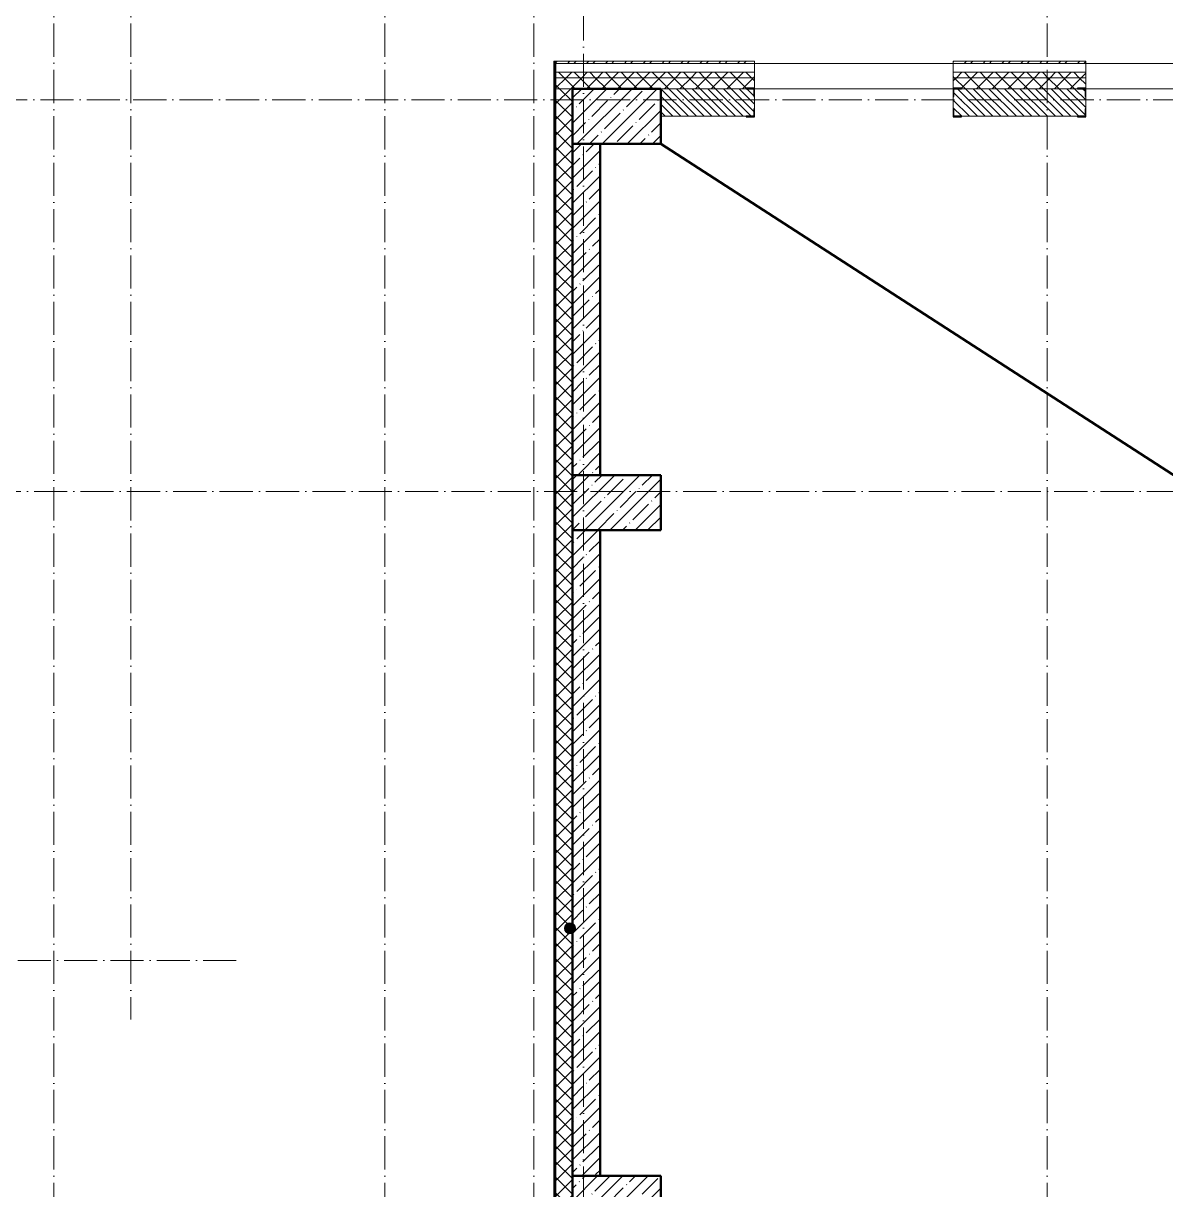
# Model space of a CAD drawing. Header units: millimetres. Extents: x 35697 to 388678, y -91946 to 171347.
# Drawn here: x 328996 to 339346, y -11157 to -589 of the extents above; entities that cross this region are included whole.
import ezdxf

# ---------------------------------------------------------------- set-up
doc = ezdxf.new("R2010")
doc.units = ezdxf.units.MM
doc.linetypes.add('50_200_ШТРИХ_1Т_ш5_п1_п1_', pattern=[700, 500, -100, 0, -100])
for name, color, linetype, lineweight in [('A-DETL-____-OTLN-1', 7, 'Continuous', 50), ('A-GENM-____-MCUT', 7, 'Continuous', 25), ('A-GENM-____-OTLN-1', 7, 'Continuous', 25), ('A-WALL-____-MCUT', 7, 'Continuous', 13), ('A-WALL-____-MCUT-1', 7, 'Continuous', 9), ('A-WALL-____-MCUT-2', 7, 'Continuous', 50), ('A-WALL-____-OTLN', 7, 'Continuous', 9), ('A-WALL-____-PATT-1', 7, 'Continuous', 9), ('A-WALL-FNSH-MCUT-1', 7, 'Continuous', 9), ('G-____-____-TEXT', 7, 'Continuous', 9), ('S-COLS-____-MCUT', 7, 'Continuous', 50), ('S-COLS-____-OTLN', 7, 'Continuous', 9), ('S-GRID-____-OTLN-1', 7, '50_200_ШТРИХ_1Т_ш5_п1_п1_', 9), ('стяжа', 7, 'Continuous', 30)]:
    doc.layers.add(name, color=color, linetype=linetype, lineweight=lineweight)
pattern_1 = [(45, (283770.71, -86863.46), (-70.71068, 70.71068), []), (135, (283770.71, -86863.46), (-70.71068, -70.71068), [])]
pattern_2 = [(45, (283770.7, -86863.46), (-114.04925, 114.04925), []), (45, (283884.76, -86863.46), (-114.04925, 114.04925), [201.612, -40.322, 3.353, -36.97])]
pattern_3 = [(45, (283770.71, -86863.46), (-85.53659, 85.53659), []), (45, (283827.73, -86863.46), (-85.53659, 85.53659), [])]

# ---------------------------------------------------------------- blocks, each defined once
blk = doc.blocks.new('BSC_Колонна _Прямоугольная - 500х800-V12-АР1_План отверстий 3 этажа в осях 1-64_Ю-ЯЯ')
at = {"layer": 'S-COLS-____-OTLN'}
h = blk.add_hatch(dxfattribs=at)
h.set_pattern_fill('FP_18', color=256, style=0, pattern_type=2)
h.set_pattern_definition([(315, (-85431.04, 50600), (114.04925, 114.04925), []), (315, (-85431.04, 50485.95), (114.04925, 114.04925), [201.613, -40.323, 3.353, -36.97])])
h.paths.add_polyline_path([(-250, 400), (-250, -400), (250, -400), (250, 400)], flags=0)
at = {"layer": 'S-COLS-____-MCUT'}
for p, q in [((250, 400), (-250, 400)), ((-250, 400), (-250, -400)), ((250, -400), (250, 400)), ((-250, -400), (250, -400))]:
    blk.add_line(p, q, dxfattribs=at)
blk = doc.blocks.new('BSC_Колонна _Прямоугольная - 500х800-V75-АР1_План отверстий 3 этажа в осях 1-64_Ю-ЯЯ')
at = {"layer": 'S-COLS-____-OTLN'}
h = blk.add_hatch(dxfattribs=at)
h.set_pattern_fill('FP_84', color=256, style=0, pattern_type=2)
h.set_pattern_definition([(315, (-81931.04, 50600), (114.04925, 114.04925), []), (315, (-81931.04, 50485.95), (114.04925, 114.04925), [201.613, -40.323, 3.353, -36.97])])
h.paths.add_polyline_path([(-250, -400), (250, -400), (250, 400), (-250, 400)], flags=0)
at = {"layer": 'S-COLS-____-MCUT'}
for p, q in [((250, 400), (-250, 400)), ((-250, 400), (-250, -400)), ((250, -400), (250, 400)), ((-250, -400), (250, -400))]:
    blk.add_line(p, q, dxfattribs=at)
blk = doc.blocks.new('BSC_Колонна _Прямоугольная - 500х800-V76-АР1_План отверстий 3 этажа в осях 1-64_Ю-ЯЯ')
at = {"layer": 'S-COLS-____-OTLN'}
h = blk.add_hatch(dxfattribs=at)
h.set_pattern_fill('FP_85', color=256, style=0, pattern_type=2)
h.set_pattern_definition([(315, (-75581.04, 50600), (114.04925, 114.04925), []), (315, (-75581.04, 50485.95), (114.04925, 114.04925), [201.613, -40.323, 3.353, -36.97])])
h.paths.add_polyline_path([(-250, -400), (250, -400), (250, 400), (-250, 400)], flags=0)
at = {"layer": 'S-COLS-____-MCUT'}
for p, q in [((250, 400), (-250, 400)), ((-250, 400), (-250, -400)), ((250, -400), (250, 400)), ((-250, -400), (250, -400))]:
    blk.add_line(p, q, dxfattribs=at)
blk = doc.blocks.new('Фахверк_СКБ_Уголок - 250_2160-27509414-АР1_План отверстий 3 этажа в осях 1-64_Ю-ЯЯ')
at = {"layer": 'A-GENM-____-MCUT'}
for p, q in [((200, 181), (125, 181)), ((125, 181), (125, 106)), ((125, 106), (131, 106)), ((131, 106), (131, 175)), ((131, 175), (200, 175)), ((200, 175), (200, 181)), ((131, -6), (125, -6)), ((125, -6), (125, -81)), ((125, -81), (200, -81)), ((131, -75), (131, -6)), ((200, -75), (131, -75)), ((200, -81), (200, -75))]:
    blk.add_line(p, q, dxfattribs=at)
blk = doc.blocks.new('3эт')
at = {"layer": 'S-GRID-____-OTLN-1', "color": 251, "ltscale": 0.6, "true_color": 0x636466}
for p, q in [((329270.7, 4029.4), (329270.7, -33971.9)), ((329970.7, 4029.4), (329970.7, -9616.1)), ((332270.7, 4029.4), (332270.7, -33971.9)), ((333620.7, 4029.4), (333620.7, -20188)), ((338270.7, 4029.4), (338270.7, -33971.9)), ((334070.7, 3756), (334070.7, -20188)), ((387845.1, -1282.4), (279101.9, -1282.4)), ((279101.9, -4832.4), (387845.1, -4832.4)), ((330925.3, -9082.4), (279101.9, -9082.4))]:
    blk.add_line(p, q, dxfattribs=at)

msp = doc.modelspace()

# ---------------------------------------------------------------- hatches: boundary and pattern name
at = {"layer": 'A-WALL-____-PATT-1'}
h = msp.add_hatch(dxfattribs=at)
h.set_pattern_fill('FP_6', color=256, style=0, pattern_type=2)
h.set_pattern_definition(pattern_3)
h.paths.add_polyline_path([(333936, -952), (333936, -932), (333802, -932), (333802, -952)], flags=0)
h = msp.add_hatch(dxfattribs=at)
h.set_pattern_fill('FP_6', color=256, style=0, pattern_type=2)
h.set_pattern_definition(pattern_3)
h.paths.add_polyline_path([(358486, -952), (358486, -932), (355471, -932), (355471, -952), (357990, -952)], flags=0)
h.paths.add_polyline_path([(352471, -952), (353671, -952), (353671, -932), (352471, -932)], flags=0)
h.paths.add_polyline_path([(347671, -952), (347671, -932), (346421, -932), (346421, -952), (347385, -952)], flags=0)
h.paths.add_polyline_path([(349471, -952), (350671, -952), (350671, -932), (349471, -932)], flags=0)
h.paths.add_polyline_path([(344621, -952), (344621, -932), (343421, -932), (343421, -952), (343850, -952)], flags=0)
h.paths.add_polyline_path([(340421, -952), (341621, -952), (341621, -932), (340421, -932)], flags=0)
h.paths.add_polyline_path([(338621, -952), (338621, -932), (337421, -932), (337421, -952)], flags=0)
h.paths.add_polyline_path([(335621, -952), (335621, -932), (333936, -932), (333936, -952)], flags=0)
h = msp.add_hatch(dxfattribs=at)
h.set_pattern_fill('FP_4', color=256, style=0, pattern_type=2)
h.set_pattern_definition(pattern_1)
h.paths.add_polyline_path([(385251, -1082), (385251, -1032), (378271, -1032), (378271, -1082), (382735, -1082)], flags=0)
h.paths.add_polyline_path([(377271, -1082), (377271, -1032), (375521, -1032), (375521, -1082), (375665, -1082)], flags=0)
h.paths.add_polyline_path([(369596, -1082), (370721, -1082), (370721, -1032), (369596, -1032)], flags=0)
h.paths.add_polyline_path([(367796, -1082), (367796, -1032), (366671, -1032), (366671, -1082), (367711, -1082)], flags=0)
h.paths.add_polyline_path([(364176, -1082), (364871, -1082), (364871, -1032), (363821, -1032), (363821, -1082)], flags=0)
h.paths.add_polyline_path([(360821, -1082), (362021, -1082), (362021, -1032), (360821, -1032)], flags=0)
h.paths.add_polyline_path([(359021, -1082), (359021, -1032), (355471, -1032), (355471, -1082), (357990, -1082)], flags=0)
h.paths.add_polyline_path([(353671, -1082), (353671, -1032), (352471, -1032), (352471, -1082)], flags=0)
h.paths.add_polyline_path([(347671, -1082), (347671, -1032), (346421, -1032), (346421, -1082), (347385, -1082)], flags=0)
h.paths.add_polyline_path([(349471, -1082), (350671, -1082), (350671, -1032), (349471, -1032)], flags=0)
h.paths.add_polyline_path([(341621, -1082), (341621, -1032), (340421, -1032), (340421, -1082)], flags=0)
h.paths.add_polyline_path([(344621, -1082), (344621, -1032), (343421, -1032), (343421, -1082), (343850, -1082)], flags=0)
h.paths.add_polyline_path([(338621, -1082), (338621, -1032), (337421, -1032), (337421, -1082)], flags=0)
h.paths.add_polyline_path([(335621, -1082), (335621, -1032), (333821, -1032), (333821, -1082)], flags=0)
h = msp.add_hatch(dxfattribs=at)
h.set_pattern_fill('FP_4', color=256, style=0, pattern_type=2)
h.set_pattern_definition(pattern_1)
h.paths.add_polyline_path([(385171, -1182), (385251, -1182), (385251, -1082), (378271, -1082), (378271, -1182), (385121, -1182)], flags=0)
h.paths.add_polyline_path([(377271, -1182), (377271, -1082), (375521, -1082), (375521, -1176), (375596, -1176), (375596, -1182), (376771, -1182)], flags=0)
h.paths.add_polyline_path([(367721, -1182), (367721, -1176), (367796, -1176), (367796, -1082), (366671, -1082), (366671, -1182), (367711, -1182)], flags=0)
h.paths.add_polyline_path([(370362, -1182), (370646, -1182), (370646, -1176), (370721, -1176), (370721, -1082), (369596, -1082), (369596, -1176), (369671, -1176), (369671, -1182)], flags=0)
h.paths.add_polyline_path([(364796, -1182), (364796, -1176), (364871, -1176), (364871, -1082), (363821, -1082), (363821, -1176), (363896, -1176), (363896, -1182), (364176, -1182)], flags=0)
h.paths.add_polyline_path([(361946, -1182), (361946, -1176), (362021, -1176), (362021, -1082), (360821, -1082), (360821, -1176), (360896, -1176), (360896, -1182), (361771, -1182)], flags=0)
h.paths.add_polyline_path([(359021, -1182), (359021, -1082), (355471, -1082), (355471, -1176), (355546, -1176), (355546, -1182), (358521, -1182)], flags=0)
h.paths.add_polyline_path([(352971, -1182), (353596, -1182), (353596, -1176), (353671, -1176), (353671, -1082), (352471, -1082), (352471, -1182)], flags=0)
h.paths.add_polyline_path([(347021, -1182), (347596, -1182), (347596, -1176), (347671, -1176), (347671, -1082), (346421, -1082), (346421, -1176), (346496, -1176), (346496, -1182), (346521, -1182)], flags=0)
h.paths.add_polyline_path([(349546, -1182), (350596, -1182), (350596, -1176), (350671, -1176), (350671, -1082), (349471, -1082), (349471, -1176), (349546, -1176)], flags=0)
h.paths.add_polyline_path([(343850, -1182), (344546, -1182), (344546, -1176), (344621, -1176), (344621, -1082), (343421, -1082), (343421, -1176), (343496, -1176), (343496, -1182)], flags=0)
h.paths.add_polyline_path([(341546, -1182), (341546, -1176), (341621, -1176), (341621, -1082), (340421, -1082), (340421, -1176), (340496, -1176), (340496, -1182), (341021, -1182)], flags=0)
h.paths.add_polyline_path([(337496, -1182), (338546, -1182), (338546, -1176), (338621, -1176), (338621, -1082), (337421, -1082), (337421, -1176), (337496, -1176)], flags=0)
h.paths.add_polyline_path([(335546, -1182), (335546, -1176), (335621, -1176), (335621, -1082), (333821, -1082), (333821, -1182), (334771, -1182)], flags=0)
h = msp.add_hatch(dxfattribs=at)
h.set_pattern_fill('FP_4', color=256, style=0, pattern_type=2)
h.set_pattern_definition(pattern_1)
h.paths.add_polyline_path([(333971, -19082), (333971, -1182), (333821, -1182), (333821, -19082)], flags=0)
h = msp.add_hatch(dxfattribs=at)
h.set_pattern_fill('FP_9', color=256, style=0, pattern_type=2)
h.set_pattern_definition([(135, (283770.707, -86863.456), (-35.35534, -35.35534), [])])
h.paths.add_polyline_path([(340496, -1432), (340521, -1432), (340521, -1182), (340427, -1182), (340427, -1251), (340421, -1251), (340421, -1363), (340427, -1363), (340427, -1432)], flags=0)
h.paths.add_polyline_path([(338615, -1432), (338615, -1363), (338621, -1363), (338621, -1251), (338615, -1251), (338615, -1182), (337427, -1182), (337427, -1251), (337421, -1251), (337421, -1363), (337427, -1363), (337427, -1432), (338546, -1432)], flags=0)
h.paths.add_polyline_path([(335615, -1432), (335615, -1363), (335621, -1363), (335621, -1251), (335615, -1251), (335615, -1182), (334771, -1182), (334771, -1432), (335546, -1432)], flags=0)
h = msp.add_hatch(dxfattribs=at)
h.set_pattern_fill('FP_12', color=256, style=0, pattern_type=2)
h.set_pattern_definition(pattern_2)
h.paths.add_polyline_path([(334221, -4682), (334221, -1682), (333971, -1682), (333971, -4682)], flags=0)
h = msp.add_hatch(dxfattribs=at)
h.set_pattern_fill('FP_12', color=256, style=0, pattern_type=2)
h.set_pattern_definition(pattern_2)
h.paths.add_polyline_path([(334221, -11032), (334221, -5182), (333971, -5182), (333971, -11032)], flags=0)
at = {"layer": 'G-____-____-TEXT'}
h = msp.add_hatch(color=256, dxfattribs=at)
edge = h.paths.add_edge_path(flags=0)
edge.add_arc((333948, -8789), 50, 0, 360)

# ---------------------------------------------------------------- linework, layer by layer
at = {"layer": 'A-DETL-____-OTLN-1'}
msp.add_line((334771, -1682), (357671, -16482), dxfattribs=at)
at = {"layer": 'A-WALL-____-MCUT'}
for p, q in [((335621, -952), (333821, -952)), ((333821, -952), (333821, -1182)), ((335621, -1176), (335621, -952)), ((338621, -952), (337421, -952)), ((337421, -952), (337421, -1176)), ((338621, -1176), (338621, -952)), ((333971, -1182), (333821, -1182)), ((335621, -1363), (335621, -1251)), ((337421, -1251), (337421, -1363)), ((338621, -1363), (338621, -1251)), ((334771, -1432), (335546, -1432)), ((337496, -1432), (338546, -1432))]:
    msp.add_line(p, q, dxfattribs=at)
at = {"layer": 'A-WALL-____-MCUT-1'}
for p, q in [((333809, -932), (333809, -18920)), ((333815, -932), (333815, -18926)), ((335621, -1032), (333821, -1032)), ((338621, -1032), (337421, -1032)), ((335621, -1082), (333821, -1082)), ((338621, -1082), (337421, -1082)), ((333821, -1182), (333821, -18932)), ((335546, -1182), (334771, -1182)), ((334771, -1182), (335546, -1182)), ((338546, -1182), (337496, -1182)), ((337496, -1182), (338546, -1182))]:
    msp.add_line(p, q, dxfattribs=at)
at = {"layer": 'A-WALL-____-MCUT-2'}
for p, q in [((333971, -1682), (333971, -4682)), ((334221, -4682), (334221, -1682)), ((333971, -5182), (333971, -11032)), ((334221, -11032), (334221, -5182))]:
    msp.add_line(p, q, dxfattribs=at)
at = {"layer": 'A-WALL-____-OTLN'}
for p, q in [((335621, -952), (337421, -952)), ((338621, -952), (340421, -952)), ((337421, -1182), (335621, -1182)), ((340421, -1182), (338621, -1182))]:
    msp.add_line(p, q, dxfattribs=at)
at = {"layer": 'A-WALL-FNSH-MCUT-1'}
for p, q in [((333801, -932), (333801, -18912)), ((335621, -932), (333801, -932)), ((333802, -932), (333802, -952)), ((333821, -952), (333821, -932)), ((333936, -952), (333936, -932)), ((335621, -952), (335621, -932)), ((338621, -932), (337421, -932)), ((337421, -932), (337421, -952)), ((338621, -952), (338621, -932)), ((333802, -952), (335621, -952)), ((337421, -952), (338621, -952))]:
    msp.add_line(p, q, dxfattribs=at)
at = {"layer": 'G-____-____-TEXT'}
msp.add_circle((333948, -8789), 50, dxfattribs=at)

# ---------------------------------------------------------------- block references
at = {"layer": 'A-GENM-____-OTLN-1', "rotation": 180}
for p in [(335746, -1257), (338746, -1257)]:
    msp.add_blockref('Фахверк_СКБ_Уголок - 250_2160-27509414-АР1_План отверстий 3 этажа в осях 1-64_Ю-ЯЯ', p, dxfattribs=at)
at = {"layer": 'A-GENM-____-OTLN-1'}
msp.add_blockref('Фахверк_СКБ_Уголок - 250_2160-27509414-АР1_План отверстий 3 этажа в осях 1-64_Ю-ЯЯ', (337296, -1357), dxfattribs=at)
at = {"layer": 'S-COLS-____-OTLN', "rotation": 89.9999999999999}
for name, p in [('BSC_Колонна _Прямоугольная - 500х800-V12-АР1_План отверстий 3 этажа в осях 1-64_Ю-ЯЯ', (334371, -1432)), ('BSC_Колонна _Прямоугольная - 500х800-V75-АР1_План отверстий 3 этажа в осях 1-64_Ю-ЯЯ', (334371, -4932)), ('BSC_Колонна _Прямоугольная - 500х800-V76-АР1_План отверстий 3 этажа в осях 1-64_Ю-ЯЯ', (334371, -11282))]:
    msp.add_blockref(name, p, dxfattribs=at)
at = {"layer": 'стяжа'}
msp.add_blockref('3эт', (0, 0), dxfattribs=at)

doc.saveas('drawing.dxf')
